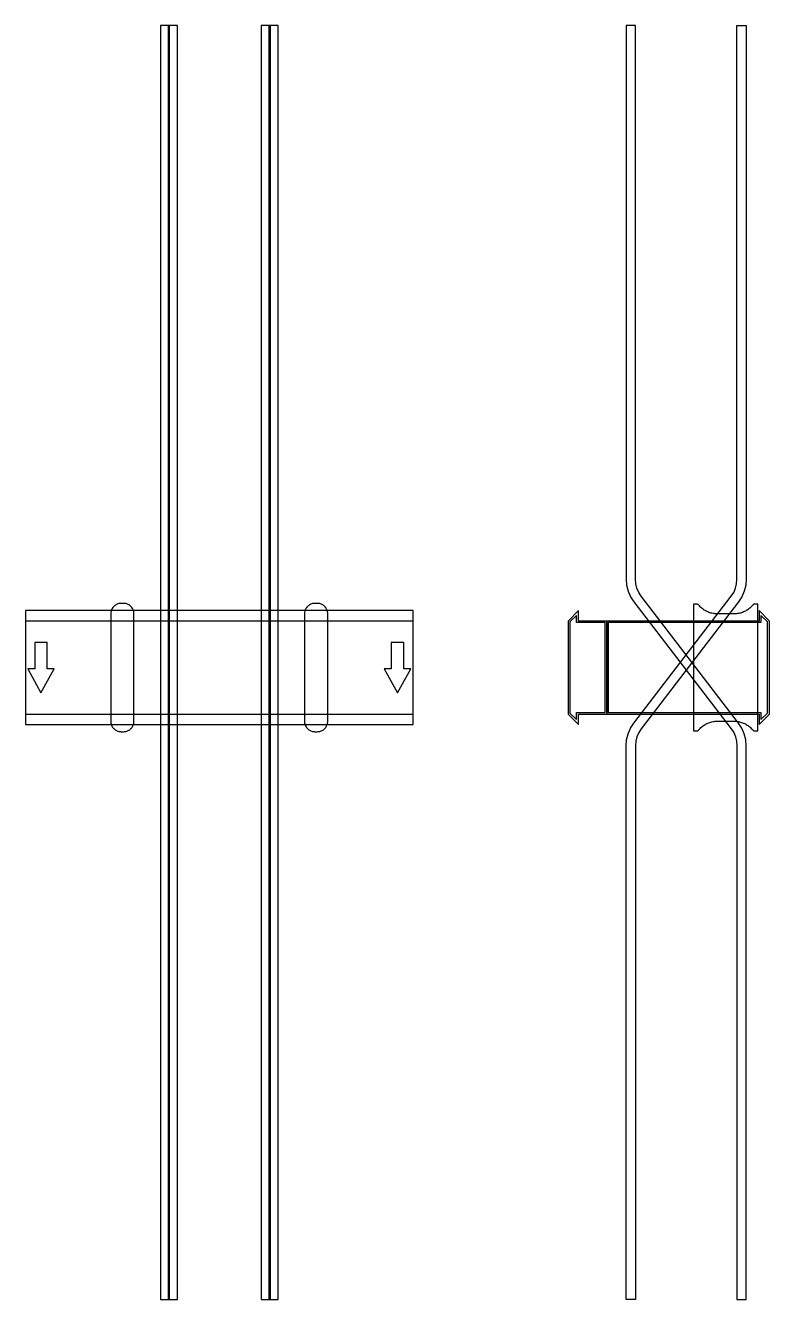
# Model space of a CAD drawing. Extents: x 0 to 960, y -815 to 828.
import ezdxf

# ---------------------------------------------------------------- set-up
doc = ezdxf.new("R2010")
doc.units = 0
doc.layers.add('Halfen', color=7, linetype='CONTINUOUS')

msp = doc.modelspace()

# ---------------------------------------------------------------- linework, layer by layer
at = {"layer": 'Halfen', "color": 7}
for points in [[(186, -815.455), (186, 828.419), (174, 828.419), (174, -815.455)], [(196, -815.455), (196, 828.419), (184, 828.419), (184, -815.455)], [(316, -815.455), (316, 828.419), (304, 828.419), (304, -815.455)], [(326, -815.455), (326, 828.419), (314, 828.419), (314, -815.455)], [(930, -815.455), (930, -100.956), (929.359, -93.137), (927.453, -85.527), (924.332, -78.329), (920.081, -71.735), (794.439, 92.004), (791.251, 96.949), (788.911, 102.348), (787.481, 108.055), (787, 113.919), (787, 167.419), (787, 828.419), (775, 828.419), (775, 167.419), (775, 113.919), (775.641, 106.101), (777.547, 98.49), (780.668, 91.292), (784.919, 84.699), (910.561, -79.04), (913.749, -83.986), (916.089, -89.384), (917.519, -95.092), (918, -100.956), (918, -815.455)], [(775, -815.455), (775, -100.956), (775.641, -93.137), (777.547, -85.527), (780.668, -78.329), (784.919, -71.735), (910.561, 92.004), (913.749, 96.949), (916.089, 102.348), (917.519, 108.055), (918, 113.919), (918, 167.419), (918, 828.419), (930, 828.419), (930, 167.419), (930, 113.919), (929.359, 106.101), (927.453, 98.49), (924.332, 91.292), (920.081, 84.699), (794.439, -79.04), (791.251, -83.986), (788.911, -89.384), (787.481, -95.092), (787, -100.956), (787, -815.455)], [(140, -69.3), (140, -56.8), (140, 69.3), (139.958, 70.359), (139.834, 71.412), (139.627, 72.452), (139.339, 73.472), (138.972, 74.466), (138.529, 75.429), (138.011, 76.354), (137.422, 77.235), (136.765, 78.068), (136.046, 78.846), (135.268, 79.565), (134.435, 80.222), (133.554, 80.811), (132.629, 81.329), (131.666, 81.772), (130.672, 82.139), (129.652, 82.427), (128.612, 82.634), (127.559, 82.758), (126.5, 82.8), (123.5, 82.8), (122.441, 82.758), (121.388, 82.634), (120.348, 82.427), (119.328, 82.139), (118.334, 81.772), (117.371, 81.329), (116.446, 80.811), (115.565, 80.222), (114.732, 79.565), (113.954, 78.846), (113.235, 78.068), (112.578, 77.235), (111.989, 76.354), (111.471, 75.429), (111.028, 74.466), (110.661, 73.472), (110.373, 72.452), (110.166, 71.412), (110.042, 70.359), (110, 69.3), (110, -56.8), (110, -69.3), (110.042, -70.359), (110.166, -71.412), (110.373, -72.452), (110.661, -73.472), (111.028, -74.466), (111.471, -75.429), (111.989, -76.354), (112.578, -77.235), (113.235, -78.068), (113.954, -78.846), (114.732, -79.565), (115.565, -80.222), (116.446, -80.811), (117.371, -81.329), (118.334, -81.772), (119.328, -82.139), (120.348, -82.427), (121.388, -82.634), (122.441, -82.758), (123.5, -82.8), (126.5, -82.8), (127.559, -82.758), (128.612, -82.634), (129.652, -82.427), (130.672, -82.139), (131.666, -81.772), (132.629, -81.329), (133.554, -80.811), (134.435, -80.222), (135.268, -79.565), (136.046, -78.846), (136.765, -78.068), (137.422, -77.235), (138.011, -76.354), (138.529, -75.429), (138.972, -74.466), (139.339, -73.472), (139.627, -72.452), (139.834, -71.412), (139.958, -70.359), (140, -69.3)], [(390, -69.3), (390, -56.8), (390, 69.3), (389.958, 70.359), (389.834, 71.412), (389.627, 72.452), (389.339, 73.472), (388.972, 74.466), (388.529, 75.429), (388.011, 76.354), (387.422, 77.235), (386.765, 78.068), (386.046, 78.846), (385.268, 79.565), (384.435, 80.222), (383.554, 80.811), (382.629, 81.329), (381.666, 81.772), (380.672, 82.139), (379.652, 82.427), (378.612, 82.634), (377.559, 82.758), (376.5, 82.8), (373.5, 82.8), (372.441, 82.758), (371.388, 82.634), (370.348, 82.427), (369.328, 82.139), (368.334, 81.772), (367.371, 81.329), (366.446, 80.811), (365.565, 80.222), (364.732, 79.565), (363.954, 78.846), (363.235, 78.068), (362.578, 77.235), (361.989, 76.354), (361.471, 75.429), (361.028, 74.466), (360.661, 73.472), (360.373, 72.452), (360.166, 71.412), (360.042, 70.359), (360, 69.3), (360, -56.8), (360, -69.3), (360.042, -70.359), (360.166, -71.412), (360.373, -72.452), (360.661, -73.472), (361.028, -74.466), (361.471, -75.429), (361.989, -76.354), (362.578, -77.235), (363.235, -78.068), (363.954, -78.846), (364.732, -79.565), (365.565, -80.222), (366.446, -80.811), (367.371, -81.329), (368.334, -81.772), (369.328, -82.139), (370.348, -82.427), (371.388, -82.634), (372.441, -82.758), (373.5, -82.8), (376.5, -82.8), (377.559, -82.758), (378.612, -82.634), (379.652, -82.427), (380.672, -82.139), (381.666, -81.772), (382.629, -81.329), (383.554, -80.811), (384.435, -80.222), (385.268, -79.565), (386.046, -78.846), (386.765, -78.068), (387.422, -77.235), (388.011, -76.354), (388.529, -75.429), (388.972, -74.466), (389.339, -73.472), (389.627, -72.452), (389.834, -71.412), (389.958, -70.359), (390, -69.3)], [(0, -73.5), (500, -73.5), (500, 73.5), (0, 73.5)], [(750, -60), (750, 60), (713.5, 60), (713.5, 73.5), (700, 60), (700, -60), (713.5, -73.5), (713.5, -60)], [(748, -58), (748, 58), (711, 58), (711, 67.25), (702.5, 58.75), (702.5, -58.75), (711, -67.25), (711, -58)], [(960, -60), (960, 60), (946.5, 73.5), (946.5, 60), (750, 60), (750, -60), (946.5, -60), (946.5, -73.5)], [(957.5, -58.75), (957.5, 58.75), (949, 67.25), (949, 58), (752, 58), (752, -58), (949, -58), (949, -67.25)], [(945, -81.8), (945, 81.8), (941, 81.8), (940.846, 81.797), (940.691, 81.786), (940.538, 81.769), (940.385, 81.746), (940.234, 81.715), (940.084, 81.678), (939.936, 81.634), (939.789, 81.584), (939.646, 81.527), (939.505, 81.464), (939.366, 81.395), (939.231, 81.32), (939.1, 81.239), (938.972, 81.153), (938.848, 81.06), (938.728, 80.963), (938.613, 80.86), (938.502, 80.752), (938.397, 80.639), (938.296, 80.522), (937.41, 79.491), (936.479, 78.5), (935.505, 77.551), (934.491, 76.646), (933.437, 75.787), (932.347, 74.975), (931.222, 74.211), (930.064, 73.499), (928.876, 72.838), (927.66, 72.23), (926.418, 71.676), (925.153, 71.178), (923.867, 70.736), (922.563, 70.351), (921.243, 70.024), (919.911, 69.756), (918.567, 69.547), (917.216, 69.397), (915.859, 69.307), (914.5, 69.277), (892.5, 69.277), (891.141, 69.307), (889.784, 69.397), (888.433, 69.547), (887.089, 69.756), (885.757, 70.024), (884.437, 70.351), (883.133, 70.736), (881.847, 71.178), (880.582, 71.676), (879.34, 72.23), (878.124, 72.838), (876.936, 73.499), (875.778, 74.211), (874.653, 74.975), (873.563, 75.787), (872.509, 76.646), (871.495, 77.551), (870.521, 78.5), (869.59, 79.491), (868.704, 80.522), (868.603, 80.639), (868.498, 80.752), (868.387, 80.86), (868.272, 80.963), (868.152, 81.06), (868.028, 81.153), (867.9, 81.239), (867.769, 81.32), (867.634, 81.395), (867.495, 81.464), (867.354, 81.527), (867.211, 81.584), (867.064, 81.634), (866.916, 81.678), (866.766, 81.715), (866.615, 81.746), (866.462, 81.769), (866.309, 81.786), (866.154, 81.797), (866, 81.8), (862, 81.8), (862, -81.8), (866, -81.8), (866.154, -81.797), (866.309, -81.786), (866.462, -81.769), (866.615, -81.746), (866.766, -81.715), (866.916, -81.678), (867.064, -81.634), (867.211, -81.584), (867.354, -81.527), (867.495, -81.464), (867.634, -81.395), (867.769, -81.32), (867.9, -81.239), (868.028, -81.153), (868.152, -81.06), (868.272, -80.963), (868.387, -80.86), (868.498, -80.752), (868.603, -80.639), (868.704, -80.522), (869.59, -79.491), (870.521, -78.5), (871.495, -77.551), (872.509, -76.646), (873.563, -75.787), (874.653, -74.975), (875.778, -74.211), (876.936, -73.499), (878.124, -72.838), (879.34, -72.23), (880.582, -71.676), (881.847, -71.178), (883.133, -70.736), (884.437, -70.351), (885.757, -70.024), (887.089, -69.756), (888.433, -69.547), (889.784, -69.397), (891.141, -69.307), (892.5, -69.277), (914.5, -69.277), (915.859, -69.307), (917.216, -69.397), (918.567, -69.547), (919.911, -69.756), (921.243, -70.024), (922.563, -70.351), (923.867, -70.736), (925.153, -71.178), (926.418, -71.676), (927.66, -72.23), (928.876, -72.838), (930.064, -73.499), (931.222, -74.211), (932.347, -74.975), (933.437, -75.787), (934.491, -76.646), (935.505, -77.551), (936.479, -78.5), (937.41, -79.491), (938.296, -80.522), (938.397, -80.639), (938.502, -80.752), (938.613, -80.86), (938.728, -80.963), (938.848, -81.06), (938.972, -81.153), (939.1, -81.239), (939.231, -81.32), (939.366, -81.395), (939.505, -81.464), (939.646, -81.527), (939.789, -81.584), (939.936, -81.634), (940.084, -81.678), (940.234, -81.715), (940.385, -81.746), (940.538, -81.769), (940.691, -81.786), (940.846, -81.797), (941, -81.8)], [(0, -60), (500, -60), (500, 60), (0, 60)], [(20, -32.5), (37, -1.5), (28, -1.5), (28, 32.5), (12, 32.5), (12, -1.5), (3, -1.5)], [(480, -32.5), (497, -1.5), (488, -1.5), (488, 32.5), (472, 32.5), (472, -1.5), (463, -1.5)]]:
    msp.add_lwpolyline(points, close=True, dxfattribs=at)

doc.saveas('drawing.dxf')
